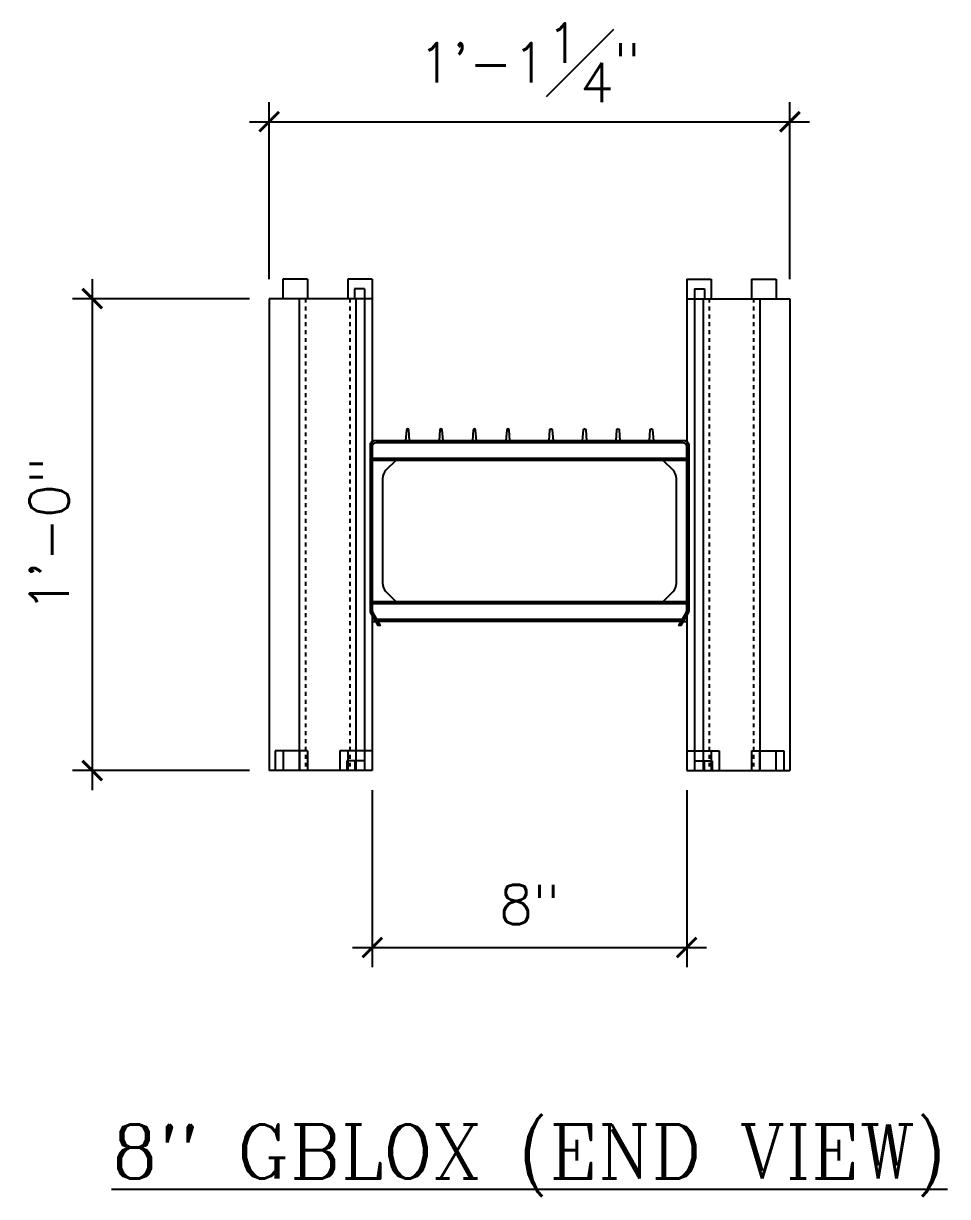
# Model space of a CAD drawing. Header units: inches. Extents: x 67 to 126, y -36 to 74.
# Drawn here: x 88.53 to 112.04, y 43.81 to 73.65 of the extents above; entities that cross this region are included whole.
import ezdxf

# ---------------------------------------------------------------- set-up
doc = ezdxf.new("R2010")
doc.units = ezdxf.units.IN
doc.header["$MEASUREMENT"] = 0
doc.linetypes.add('DASHED2', pattern=[0.375, 0.25, -0.125])
for name, color, linetype in [('LAYER 12', 12, 'Continuous'), ('LAYER 2', 2, 'Continuous'), ('LAYER 7', 7, 'Continuous'), ('LAYER 8', 8, 'Continuous')]:
    doc.layers.add(name, color=color, linetype=linetype)
doc.styles.add('NOTES', font='simplex.shx', dxfattribs={"height": 1})
doc.styles.add('ROMAN C', font='romanc.shx', dxfattribs={"height": 0.0938})
doc.dimstyles.new('DIM-18$0', dxfattribs={"dimscale": 8, "dimtxt": 1, "dimasz": 0.125, "dimexe": 0.1875, "dimexo": 0.0625, "dimgap": 0.0625, "dimtad": 1, "dimdec": 4, "dimzin": 3, "dimdsep": 46, "dimlunit": 4, "dimtxsty": 'NOTES', "dimblk1": 'ARCHTICK', "dimblk2": 'ARCHTICK', "dimsah": 1, "dimcen": 0.0625, "dimclrd": 256, "dimclre": 256, "dimclrt": 7, "dimadec": 0, "dimazin": 0, "dimtfac": 1, "dimtdec": 4, "dimtofl": 0, "dimtmove": 0, "dimatfit": 3, "dimldrblk": 'ARCHTICK', "dimfxl": 1, "dimfrac": 2, "dimtolj": 1, "dimtzin": 0, "dimarcsym": 0})

# ---------------------------------------------------------------- blocks, each defined once
blk = doc.blocks.new('_ArchTick')
at = {"color": 0, "linetype": 'ByBlock', "const_width": 0.15}
blk.add_lwpolyline([(-0.5, -0.5), (0.5, 0.5)], dxfattribs=at)
blk = doc.blocks.new('*D29')
at = {"layer": 'DEFPOINTS', "color": 0}
for p in [(108.032, 71.148), (94.782, 66.648), (108.032, 66.648)]:
    blk.add_point(p, dxfattribs=at)
at = {"layer": 'LAYER 8', "lineweight": -2}
for p, q in [((94.782, 67.148), (94.782, 71.648)), ((108.032, 67.148), (108.032, 71.648)), ((94.282, 71.148), (108.532, 71.148))]:
    blk.add_line(p, q, dxfattribs=at)
at = {"layer": 'LAYER 8', "lineweight": -2, "xscale": 0.5, "yscale": 0.5, "zscale": 0.5, "rotation": 180}
blk.add_blockref('_ArchTick', (94.782, 71.148), dxfattribs=at)
at = {"layer": 'LAYER 8', "lineweight": -2, "xscale": 0.5, "yscale": 0.5, "zscale": 0.5}
blk.add_blockref('_ArchTick', (108.032, 71.148), dxfattribs=at)
at = {"layer": 'LAYER 8', "color": 7, "insert": (101.407, 72.648), "char_height": 1, "attachment_point": 5, "style": 'NOTES'}
blk.add_mtext('\\A1;1\'-1{\\H1.000000x;\\S1#4;}"', dxfattribs=at)
blk = doc.blocks.new('*D30')
at = {"layer": 'DEFPOINTS', "color": 0}
for p in [(94.782, 66.648), (90.282, 54.648), (94.782, 54.648)]:
    blk.add_point(p, dxfattribs=at)
at = {"layer": 'LAYER 8', "lineweight": -2}
for p, q in [((90.282, 67.148), (90.282, 54.148)), ((94.282, 66.648), (89.782, 66.648)), ((94.282, 54.648), (89.782, 54.648))]:
    blk.add_line(p, q, dxfattribs=at)
at = {"layer": 'LAYER 8', "lineweight": -2, "xscale": 0.5, "yscale": 0.5, "zscale": 0.5}
for p, rotation in [((90.282, 66.648), 90), ((90.282, 54.648), 270)]:
    blk.add_blockref('_ArchTick', p, dxfattribs=dict(at, rotation=rotation))
at = {"layer": 'LAYER 8', "color": 7, "insert": (89.187, 60.648), "char_height": 1, "attachment_point": 5, "rotation": 90, "style": 'NOTES'}
blk.add_mtext('\\A1;1\'-0"', dxfattribs=at)
blk = doc.blocks.new('*D31')
at = {"layer": 'DEFPOINTS', "color": 0}
for p in [(97.407, 54.648), (105.407, 54.648), (105.407, 50.148)]:
    blk.add_point(p, dxfattribs=at)
at = {"layer": 'LAYER 8', "lineweight": -2}
for p, q in [((97.407, 54.148), (97.407, 49.648)), ((105.407, 54.148), (105.407, 49.648)), ((96.907, 50.148), (105.907, 50.148))]:
    blk.add_line(p, q, dxfattribs=at)
at = {"layer": 'LAYER 8', "lineweight": -2, "xscale": 0.5, "yscale": 0.5, "zscale": 0.5, "rotation": 180}
blk.add_blockref('_ArchTick', (97.407, 50.148), dxfattribs=at)
at = {"layer": 'LAYER 8', "lineweight": -2, "xscale": 0.5, "yscale": 0.5, "zscale": 0.5}
blk.add_blockref('_ArchTick', (105.407, 50.148), dxfattribs=at)
at = {"layer": 'LAYER 8', "color": 7, "insert": (101.407, 51.243), "char_height": 1, "attachment_point": 5, "style": 'NOTES'}
blk.add_mtext('\\A1;8"', dxfattribs=at)

msp = doc.modelspace()

# ---------------------------------------------------------------- linework, layer by layer
at = {"layer": 'LAYER 12'}
for p, q in [((95.13205, 67.14756), (95.13205, 66.64756)), ((95.75705, 67.14756), (95.13205, 67.14756)), ((95.13205, 67.14756), (95.13205, 66.64756)), ((95.75705, 67.14756), (95.13205, 67.14756)), ((95.75705, 67.14756), (95.75705, 66.64756)), ((95.75705, 67.14756), (95.75705, 66.64756)), ((96.78205, 67.14756), (96.78205, 66.64756)), ((97.40705, 67.14756), (96.78205, 67.14756)), ((96.78205, 67.14756), (96.78205, 66.64756)), ((97.40705, 67.14756), (96.78205, 67.14756)), ((97.40705, 67.14756), (97.40705, 66.64756)), ((105.40705, 67.14756), (106.03205, 67.14756)), ((105.40705, 67.14756), (105.40705, 66.64756)), ((105.40705, 67.14756), (106.03205, 67.14756)), ((106.03205, 67.14756), (106.03205, 66.64756)), ((106.03205, 67.14756), (106.03205, 66.64756)), ((107.05705, 67.14756), (107.05705, 66.64756)), ((107.05705, 67.14756), (107.68205, 67.14756)), ((107.05705, 67.14756), (107.05705, 66.64756)), ((107.05705, 67.14756), (107.68205, 67.14756)), ((107.68205, 67.14756), (107.68205, 66.64756)), ((107.68205, 67.14756), (107.68205, 66.64756)), ((96.95705, 66.89756), (96.95705, 66.64756)), ((97.20705, 66.89756), (96.95705, 66.89756)), ((96.95705, 66.89756), (96.95705, 66.64756)), ((97.20705, 66.89756), (96.95705, 66.89756)), ((97.20705, 66.89756), (97.20705, 54.64756)), ((97.20705, 66.89756), (97.20705, 66.64756)), ((105.60705, 66.89756), (105.60705, 54.64756)), ((105.60705, 66.89756), (105.85705, 66.89756)), ((105.60705, 66.89756), (105.60705, 66.64756)), ((105.60705, 66.89756), (105.85705, 66.89756)), ((105.85705, 66.89756), (105.85705, 66.64756)), ((105.85705, 66.89756), (105.85705, 66.64756)), ((95.54705, 66.64756), (95.54705, 54.64756)), ((96.99205, 66.64756), (96.99205, 54.64756)), ((105.82205, 66.64756), (105.82205, 54.64756)), ((107.26705, 66.64756), (107.26705, 54.64756)), ((94.93205, 55.14756), (94.93205, 54.64756)), ((95.55705, 55.14756), (94.93205, 55.14756)), ((95.13635, 55.14756), (95.13635, 54.64756)), ((95.76135, 55.14756), (95.13635, 55.14756)), ((95.13635, 55.14756), (95.13635, 54.64756)), ((95.76135, 55.14756), (95.13635, 55.14756)), ((95.13635, 55.14756), (95.13635, 54.64756)), ((95.76135, 55.14756), (95.13635, 55.14756)), ((95.55705, 55.14756), (95.55705, 54.64756)), ((95.76135, 55.14756), (95.76135, 54.64756)), ((95.76135, 55.14756), (95.76135, 54.64756)), ((95.76135, 55.14756), (95.76135, 54.64756)), ((96.58205, 55.14756), (96.58205, 54.64756)), ((97.20705, 55.14756), (96.58205, 55.14756)), ((96.75705, 54.89756), (96.75705, 54.64756)), ((97.00705, 54.89756), (96.75705, 54.89756)), ((96.78635, 55.14756), (96.78635, 54.64756)), ((97.40705, 55.14756), (96.78635, 55.14756)), ((96.78635, 55.14756), (96.78635, 54.64756)), ((97.40705, 55.14756), (96.78635, 55.14756)), ((96.78635, 55.14756), (96.78635, 54.64756)), ((97.40705, 55.14756), (96.78635, 55.14756)), ((96.96135, 54.89756), (96.96135, 54.64756)), ((97.21135, 54.89756), (96.96135, 54.89756)), ((96.96135, 54.89756), (96.96135, 54.64756)), ((97.21135, 54.89756), (96.96135, 54.89756)), ((96.96135, 54.89756), (96.96135, 54.64756)), ((97.21135, 54.89756), (96.96135, 54.89756)), ((97.20705, 55.14756), (97.20705, 54.64756)), ((97.21135, 54.89756), (97.21135, 54.64756)), ((97.21135, 54.89756), (97.21135, 54.64756)), ((105.40705, 55.14756), (106.02775, 55.14756)), ((105.40705, 55.14756), (106.02775, 55.14756)), ((105.40705, 55.14756), (106.02775, 55.14756)), ((105.60275, 54.89756), (105.60275, 54.64756)), ((105.60275, 54.89756), (105.85275, 54.89756)), ((105.60275, 54.89756), (105.85275, 54.89756)), ((105.60275, 54.89756), (105.60275, 54.64756)), ((105.60275, 54.89756), (105.85275, 54.89756)), ((105.60705, 55.14756), (105.60705, 54.64756)), ((105.60705, 55.14756), (106.23205, 55.14756)), ((105.80705, 54.89756), (106.05705, 54.89756)), ((105.85275, 54.89756), (105.85275, 54.64756)), ((105.85275, 54.89756), (105.85275, 54.64756)), ((105.85275, 54.89756), (105.85275, 54.64756)), ((106.02775, 55.14756), (106.02775, 54.64756)), ((106.02775, 55.14756), (106.02775, 54.64756)), ((106.02775, 55.14756), (106.02775, 54.64756)), ((106.05705, 54.89756), (106.05705, 54.64756)), ((106.23205, 55.14756), (106.23205, 54.64756)), ((107.05275, 55.14756), (107.05275, 54.64756)), ((107.05275, 55.14756), (107.67775, 55.14756)), ((107.05275, 55.14756), (107.05275, 54.64756)), ((107.05275, 55.14756), (107.67775, 55.14756)), ((107.05275, 55.14756), (107.05275, 54.64756)), ((107.05275, 55.14756), (107.67775, 55.14756)), ((107.25705, 55.14756), (107.25705, 54.64756)), ((107.25705, 55.14756), (107.88205, 55.14756)), ((107.67775, 55.14756), (107.67775, 54.64756)), ((107.67775, 55.14756), (107.67775, 54.64756)), ((107.67775, 55.14756), (107.67775, 54.64756)), ((107.88205, 55.14756), (107.88205, 54.64756))]:
    msp.add_line(p, q, dxfattribs=at)
at = {"layer": 'LAYER 12', "linetype": 'DASHED2', "ltscale": 0.15}
for p, q in [((95.70705, 66.64756), (95.70705, 54.64756)), ((96.83205, 66.64756), (96.83205, 54.64756)), ((105.98205, 66.64756), (105.98205, 54.64756)), ((107.10705, 66.64756), (107.10705, 54.64756))]:
    msp.add_line(p, q, dxfattribs=at)
at = {"layer": 'LAYER 12'}
for points in [[(98.25594, 63.03584), (98.35594, 63.03584), (98.3358, 63.3086, 0.919485), (98.27601, 63.30864), (98.25552, 63.03584)], [(99.1062, 63.03584), (99.2062, 63.03584), (99.18606, 63.3086, 0.919485), (99.12627, 63.30864), (99.10578, 63.03584)], [(99.95663, 63.03584), (100.05663, 63.03584), (100.03648, 63.3086, 0.919485), (99.97669, 63.30864), (99.9562, 63.03584)], [(100.80705, 63.03584), (100.90705, 63.03584), (100.88691, 63.3086, 0.919485), (100.82712, 63.30864), (100.80663, 63.03584)], [(102.00705, 63.03584), (101.90705, 63.03584), (101.92719, 63.3086, -0.919485), (101.98698, 63.30864), (102.00747, 63.03584)], [(102.85747, 63.03584), (102.75747, 63.03584), (102.77762, 63.3086, -0.919485), (102.83741, 63.30864), (102.8579, 63.03584)], [(103.7079, 63.03584), (103.6079, 63.03584), (103.62804, 63.3086, -0.919485), (103.68783, 63.30864), (103.70832, 63.03584)], [(104.55816, 63.03584), (104.45816, 63.03584), (104.4783, 63.3086, -0.919485), (104.53809, 63.30864), (104.55858, 63.03584)], [(105.40705, 63.03584), (105.35705, 63.03584, -0.41421356), (105.45705, 62.93584), (105.45705, 58.71239, -0.1305202), (105.44387, 58.66278), (105.25705, 58.33584), (105.20705, 58.33584), (105.39387, 58.66278, 0.1305202), (105.40705, 58.71239), (105.40705, 62.88584, 0.41421356), (105.30705, 62.98584), (101.40705, 62.98584), (97.50705, 62.98584, 0.41421356), (97.40705, 62.88584), (97.40705, 58.71239, 0.1305202), (97.42023, 58.66278), (97.60705, 58.33584), (97.55705, 58.33584), (97.37023, 58.66278, -0.1305202), (97.35705, 58.71239), (97.35705, 62.93584, -0.41421356), (97.45705, 63.03584), (97.40705, 63.03584)], [(98.00705, 62.53584), (97.75492, 62.28371, 0.19891237), (97.66705, 62.07157), (97.66705, 59.4101, 0.19891237), (97.75492, 59.19797), (98.01705, 58.93584)], [(104.79705, 58.93584), (105.05918, 59.19797, 0.19891237), (105.14705, 59.4101), (105.14705, 62.07157, 0.19891237), (105.05918, 62.28371), (104.80705, 62.53584)]]:
    msp.add_lwpolyline(points, format="xyb", dxfattribs=at)
for points in [[(105.35705, 63.03584), (101.40705, 63.03584), (97.45705, 63.03584)], [(105.40705, 62.58584), (101.40705, 62.58584), (97.40705, 62.58584)], [(105.40705, 62.53584), (101.40705, 62.53584), (97.40705, 62.53584)], [(105.40705, 58.93584), (101.40705, 58.93584), (97.40705, 58.93584)], [(105.40705, 58.88584), (101.40705, 58.88584), (97.40705, 58.88584)], [(105.29276, 58.48584), (101.40705, 58.48584), (97.52134, 58.48584)], [(97.40705, 58.43584), (97.49991, 58.43584)], [(105.26419, 58.43584), (101.40705, 58.43584), (97.54991, 58.43584)], [(105.31419, 58.43584), (105.40705, 58.43584)]]:
    msp.add_lwpolyline(points, dxfattribs=at)
at = {"layer": 'LAYER 2'}
for p, q in [((94.78205, 66.64756), (94.78205, 54.64756)), ((97.40705, 66.64756), (94.78205, 66.64756)), ((97.40705, 66.64756), (97.40705, 54.64756)), ((105.40705, 66.64756), (105.40705, 54.64756)), ((105.40705, 66.64756), (108.03205, 66.64756)), ((108.03205, 66.64756), (108.03205, 54.64756)), ((97.40705, 54.64756), (94.78205, 54.64756)), ((105.40705, 54.64756), (108.03205, 54.64756))]:
    msp.add_line(p, q, dxfattribs=at)

# ---------------------------------------------------------------- texts
at = {"layer": 'LAYER 7', "insert": (101.40705, 45.64756), "char_height": 1.375, "attachment_point": 2, "style": 'ROMAN C'}
msp.add_mtext_dynamic_manual_height_columns('\\A1;{\\L8" GBLOX (END VIEW)}', width=51.1351782, gutter_width=5, heights=[0], dxfattribs=at)

# ---------------------------------------------------------------- dimensions: what is measured, and where the dimension line sits
at = {"layer": 'LAYER 8'}
for base, p1, p2, override, picture, middle in [((108.03205, 71.14756), (94.78205, 66.64756), (108.03205, 66.64756), {"dimasz": 0.0625, "dimexe": 0.0625, "dimdle": 0.0625, "dimfrac": 1}, '*D29', (101.40705, 72.64756)), ((105.40705, 50.14756), (97.40705, 54.64756), (105.40705, 54.64756), {"dimasz": 0.0625, "dimexe": 0.0625, "dimdle": 0.0625}, '*D31', (101.40705, 51.2428))]:
    dim = msp.add_linear_dim(base=base, p1=p1, p2=p2, dimstyle='DIM-18$0', override=override, dxfattribs=at)
    dim.commit()
    dim.dimension.update_dxf_attribs({"geometry": picture, "text_midpoint": middle})
dim = msp.add_linear_dim(base=(90.28205, 54.64756), p1=(94.78205, 66.64756), p2=(94.78205, 54.64756), angle=90, dimstyle='DIM-18$0', override={"dimasz": 0.0625, "dimexe": 0.0625, "dimdle": 0.0625, "dimfrac": 1}, dxfattribs=at)
dim.commit()
dim.dimension.update_dxf_attribs({"geometry": '*D30', "text_midpoint": (89.18681, 60.64756)})

doc.saveas('drawing.dxf')
